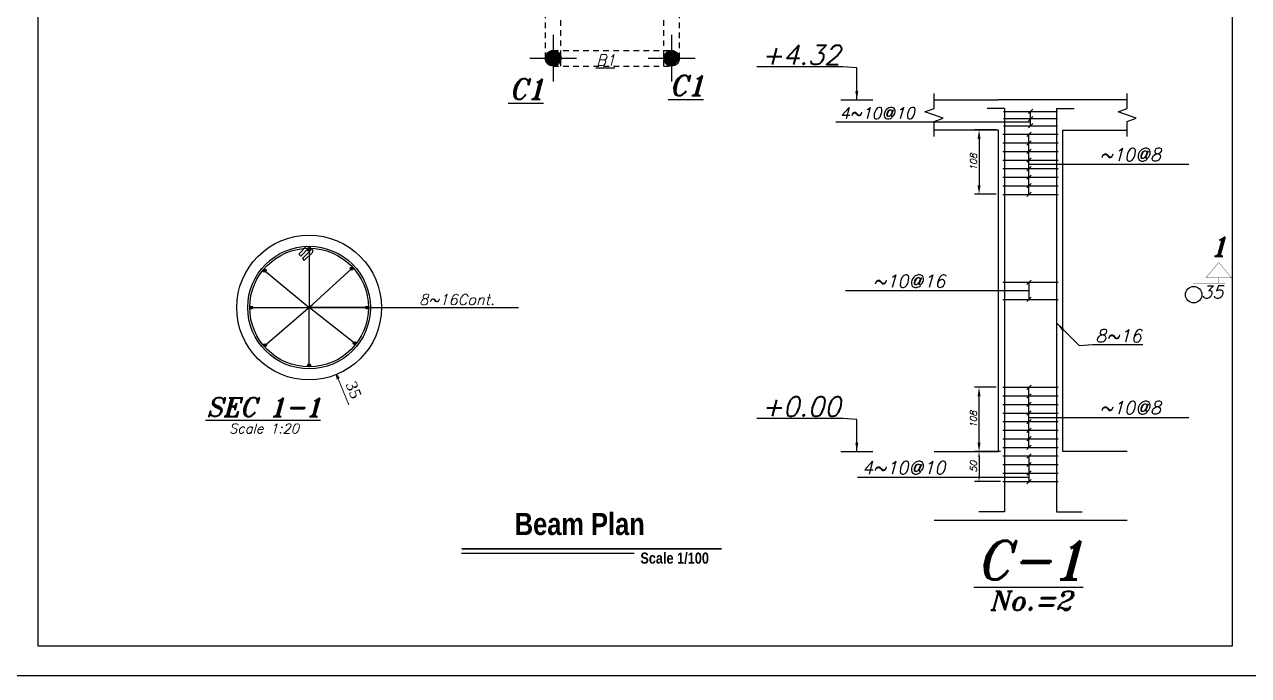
# Model space of a CAD drawing. Header units: inches. Extents: x -1482 to -895, y -39 to 122.
# Drawn here: x -1263.72 to -1236.33, y 46.15 to 60.73 of the extents above; entities that cross this region are included whole.
import ezdxf
from ezdxf.enums import TextEntityAlignment as Align

# ---------------------------------------------------------------- set-up
doc = ezdxf.new("R2010")
doc.units = ezdxf.units.IN
doc.header["$MEASUREMENT"] = 0
doc.header["$PDMODE"] = 3
doc.linetypes.add('DASHED2', pattern=[0.375, 0.25, -0.125])
doc.layers.get('Defpoints').update_dxf_attribs({"lineweight": 15})
for name, color, linetype in [('axe', 150, 'Continuous'), ('COL', 5, 'Continuous'), ('Col ST Dim', 7, 'Continuous'), ('Column BAR', 7, 'Continuous'), ('fur', 22, 'Continuous'), ('GRADIANT', 251, 'Continuous'), ('KADR', 5, 'Continuous'), ('nama', 252, 'Continuous'), ('SAZE_DRAWINGS', 7, 'Continuous'), ('TEXT', 4, 'Continuous')]:
    doc.layers.add(name, color=color, linetype=linetype)
doc.styles.add('COLI', font='TIMES.TTF', dxfattribs={"height": 0.25})
doc.styles.add('SAZE_STYLE', font='romansp.shx', dxfattribs={"oblique": 15})
doc.styles.add('SAZE_STYLE1', font='romant.shx', dxfattribs={"oblique": 15})
doc.styles.add('shomare naghshe', font='swisscbo.ttf', dxfattribs={"height": 30})
doc.dimstyles.new('111', dxfattribs={"dimscale": 0, "dimtxt": 0.2, "dimasz": 0.1, "dimexe": 0.2, "dimexo": 0.5, "dimgap": 0.1, "dimtad": 1, "dimlfac": 1, "dimzin": 0, "dimdsep": 46, "dimtxsty": 'COLI', "dimblk1": 'OPEN30', "dimblk2": 'OPEN30', "dimsah": 1, "dimcen": 0, "dimse1": 1, "dimse2": 1, "dimclrd": 252, "dimclre": 1, "dimclrt": 1, "dimadec": 0, "dimazin": 0, "dimtfac": 0.5, "dimtix": 1, "dimtofl": 0, "dimtmove": 2, "dimatfit": 3, "dimldrblk": 'OPEN30', "dimfxl": 1, "dimtolj": 1, "dimtzin": 0, "dimlwd": 5, "dimarcsym": 0})
doc.dimstyles.new('SAZE_DIM_STYLE', dxfattribs={"dimtxt": 0.2, "dimasz": 0.2, "dimexe": 0.1, "dimexo": 0.05, "dimgap": 0.05, "dimtad": 0, "dimzin": 0, "dimdsep": 46, "dimtxsty": 'SAZE_STYLE', "dimcen": 0.09, "dimclrd": 2, "dimclre": 2, "dimclrt": 3, "dimadec": 0, "dimazin": 0, "dimtfac": 1, "dimtdec": 4, "dimtix": 1, "dimtmove": 1, "dimatfit": 3, "dimfxl": 1, "dimtolj": 1, "dimtzin": 0, "dimarcsym": 0})
pattern_1 = [(45, (537.28806, 39.74291), (-0.01767766953, 0.01767766953), [])]
pattern_2 = [(45, (539.93806, 39.74291), (-0.01767766953, 0.01767766953), [])]

# ---------------------------------------------------------------- blocks, each defined once
blk = doc.blocks.new('*D474')
at = {"layer": 'Defpoints', "color": 0, "transparency": 16777216}
for p in [(-1241.827, 51.164), (-1242.36, 50.492), (-1241.827, 50.492)]:
    blk.add_point(p, dxfattribs=at)
at = {"layer": 'SAZE_DRAWINGS', "color": 2, "lineweight": -2, "transparency": 16777216}
for p, q in [((-1241.877, 51.164), (-1242.46, 51.164)), ((-1242.36, 51.044), (-1242.36, 50.612)), ((-1241.877, 50.492), (-1242.46, 50.492))]:
    blk.add_line(p, q, dxfattribs=at)
at = {"layer": 'SAZE_DRAWINGS', "color": 2, "transparency": 16777216}
for points in [[(-1242.38, 51.044), (-1242.34, 51.044), (-1242.36, 51.164)], [(-1242.38, 50.612), (-1242.34, 50.612), (-1242.36, 50.492)]]:
    blk.add_solid(points, dxfattribs=at)
at = {"layer": 'SAZE_DRAWINGS', "color": 3, "transparency": 16777216, "insert": (-1242.485, 50.828), "char_height": 0.15, "attachment_point": 5, "rotation": 90, "style": 'SAZE_STYLE'}
blk.add_mtext('\\A1;50', dxfattribs=at)
blk = doc.blocks.new('*D475')
at = {"layer": 'Col ST Dim', "color": 2, "lineweight": -2, "transparency": 16777216}
for p, q in [((-1241.978, 52.604), (-1242.46, 52.604)), ((-1242.36, 51.364), (-1242.36, 52.404)), ((-1241.978, 51.164), (-1242.46, 51.164))]:
    blk.add_line(p, q, dxfattribs=at)
at = {"layer": 'Col ST Dim', "color": 2, "transparency": 16777216}
for points in [[(-1242.393, 52.404), (-1242.326, 52.404), (-1242.36, 52.604)], [(-1242.393, 51.364), (-1242.326, 51.364), (-1242.36, 51.164)]]:
    blk.add_solid(points, dxfattribs=at)
at = {"layer": 'Defpoints', "color": 0, "transparency": 16777216}
for p in [(-1242.36, 52.604), (-1241.928, 52.604), (-1241.928, 51.164)]:
    blk.add_point(p, dxfattribs=at)
at = {"layer": 'Col ST Dim', "color": 3, "transparency": 16777216, "insert": (-1242.485, 51.884), "char_height": 0.15, "attachment_point": 5, "rotation": 90, "style": 'SAZE_STYLE'}
blk.add_mtext('\\A1;108', dxfattribs=at)
blk = doc.blocks.new('*D476')
at = {"layer": 'Col ST Dim', "color": 2, "lineweight": -2, "transparency": 16777216}
for p, q in [((-1241.978, 58.364), (-1242.46, 58.364)), ((-1242.36, 58.164), (-1242.36, 57.124)), ((-1241.978, 56.924), (-1242.46, 56.924))]:
    blk.add_line(p, q, dxfattribs=at)
at = {"layer": 'Col ST Dim', "color": 2, "transparency": 16777216}
for points in [[(-1242.393, 58.164), (-1242.326, 58.164), (-1242.36, 58.364)], [(-1242.393, 57.124), (-1242.326, 57.124), (-1242.36, 56.924)]]:
    blk.add_solid(points, dxfattribs=at)
at = {"layer": 'Defpoints', "color": 0, "transparency": 16777216}
for p in [(-1241.928, 58.364), (-1242.36, 56.924), (-1241.928, 56.924)]:
    blk.add_point(p, dxfattribs=at)
at = {"layer": 'Col ST Dim', "color": 3, "transparency": 16777216, "insert": (-1242.485, 57.644), "char_height": 0.15, "attachment_point": 5, "rotation": 90, "style": 'SAZE_STYLE'}
blk.add_mtext('\\A1;108', dxfattribs=at)
blk = doc.blocks.new('SAZE-CIR-COL')
at = {"layer": 'SAZE_DRAWINGS'}
h = blk.add_hatch(color=0, dxfattribs=at)
h.dxf.hatch_style = 1
h.paths.add_polyline_path([(0.5, 0, 1), (-0.5, 0, 1)])
at = {"layer": 'SAZE_DRAWINGS', "color": 0}
blk.add_circle((0, 0), 0.5, dxfattribs=at)
blk = doc.blocks.new('_Open30')
at = {"color": 0, "linetype": 'ByBlock', "lineweight": -2}
for p, q in [((-1, 0.27), (0, 0)), ((0, 0), (-1, -0.27)), ((0, 0), (-1, 0))]:
    blk.add_line(p, q, dxfattribs=at)
blk = doc.blocks.new('*D477')
at = {"color": 252, "lineweight": 5, "transparency": 16777216}
blk.add_line((-1256.465, 52.213), (-1256.703, 52.796), dxfattribs=at)
at = {"layer": 'Defpoints', "color": 0, "transparency": 16777216}
for p in [(-1257.965, 55.889), (-1256.741, 52.889)]:
    blk.add_point(p, dxfattribs=at)
at = {"color": 252, "lineweight": 5, "transparency": 16777216, "xscale": 0.1, "yscale": 0.1, "zscale": 0.1, "rotation": 112.189707690007}
blk.add_blockref('_Open30', (-1256.741, 52.889), dxfattribs=at)
at = {"color": 1, "transparency": 16777216, "insert": (-1256.355, 52.544), "char_height": 0.25, "attachment_point": 5, "rotation": 292.1897, "style": 'COLI'}
blk.add_mtext('\\A1;35', dxfattribs=at)

msp = doc.modelspace()

# ---------------------------------------------------------------- hatches: boundary and pattern name
at = {"layer": 'GRADIANT', "ltscale": 0.3}
h = msp.add_hatch(dxfattribs=at)
h.set_pattern_fill('ANSI31', color=256, scale=0.2)
h.set_pattern_definition(pattern_1)
edge = h.paths.add_edge_path()
edge.add_arc((-1251.8903, 59.9711), 0.175, 90, 180)
edge.add_line((-1252.0653, 59.9711), (-1251.8903, 59.9711))
edge.add_line((-1251.8903, 59.9711), (-1251.8903, 60.1461))
edge = h.paths.add_edge_path()
edge.add_arc((-1251.8903, 59.9711), 0.175, 360, 450)
edge.add_line((-1251.8903, 60.1461), (-1251.8903, 59.9711))
edge.add_line((-1251.8903, 59.9711), (-1251.7153, 59.9711))
edge = h.paths.add_edge_path()
edge.add_arc((-1251.8903, 59.9711), 0.175, 270, 360)
edge.add_line((-1251.7153, 59.9711), (-1251.8903, 59.9711))
edge.add_line((-1251.8903, 59.9711), (-1251.8903, 59.7961))
edge = h.paths.add_edge_path()
edge.add_arc((-1251.8903, 59.9711), 0.175, 180, 270)
edge.add_line((-1251.8903, 59.7961), (-1251.8903, 59.9711))
edge.add_line((-1251.8903, 59.9711), (-1252.0653, 59.9711))
h = msp.add_hatch(dxfattribs=at)
h.set_pattern_fill('ANSI31', color=256, scale=0.2)
h.set_pattern_definition(pattern_1)
edge = h.paths.add_edge_path()
edge.add_arc((-1251.8903, 59.9711), 0.175, 90, 180)
edge.add_line((-1252.0653, 59.9711), (-1251.8903, 59.9711))
edge.add_line((-1251.8903, 59.9711), (-1251.8903, 60.1461))
edge = h.paths.add_edge_path()
edge.add_arc((-1251.8903, 59.9711), 0.175, 360, 450)
edge.add_line((-1251.8903, 60.1461), (-1251.8903, 59.9711))
edge.add_line((-1251.8903, 59.9711), (-1251.7153, 59.9711))
edge = h.paths.add_edge_path()
edge.add_arc((-1251.8903, 59.9711), 0.175, 270, 360)
edge.add_line((-1251.7153, 59.9711), (-1251.8903, 59.9711))
edge.add_line((-1251.8903, 59.9711), (-1251.8903, 59.7961))
edge = h.paths.add_edge_path()
edge.add_arc((-1251.8903, 59.9711), 0.175, 180, 270)
edge.add_line((-1251.8903, 59.7961), (-1251.8903, 59.9711))
edge.add_line((-1251.8903, 59.9711), (-1252.0653, 59.9711))
h = msp.add_hatch(dxfattribs=at)
h.set_pattern_fill('ANSI31', color=256, scale=0.2)
h.set_pattern_definition([(45, (537.28806, 39.74291), (-0.01767766953, 0.01767766953), [])])
edge = h.paths.add_edge_path()
edge.add_arc((-1251.8903, 59.9711), 0.175, 90, 180)
edge.add_line((-1252.0653, 59.9711), (-1251.8903, 59.9711))
edge.add_line((-1251.8903, 59.9711), (-1251.8903, 60.1461))
edge = h.paths.add_edge_path()
edge.add_arc((-1251.8903, 59.9711), 0.175, 360, 450)
edge.add_line((-1251.8903, 60.1461), (-1251.8903, 59.9711))
edge.add_line((-1251.8903, 59.9711), (-1251.7153, 59.9711))
edge = h.paths.add_edge_path()
edge.add_arc((-1251.8903, 59.9711), 0.175, 270, 360)
edge.add_line((-1251.7153, 59.9711), (-1251.8903, 59.9711))
edge.add_line((-1251.8903, 59.9711), (-1251.8903, 59.7961))
edge = h.paths.add_edge_path()
edge.add_arc((-1251.8903, 59.9711), 0.175, 180, 270)
edge.add_line((-1251.8903, 59.7961), (-1251.8903, 59.9711))
edge.add_line((-1251.8903, 59.9711), (-1252.0653, 59.9711))
h = msp.add_hatch(dxfattribs=at)
h.set_pattern_fill('ANSI31', color=256, scale=0.2)
h.set_pattern_definition(pattern_2)
edge = h.paths.add_edge_path()
edge.add_arc((-1249.2403, 59.9711), 0.175, 90, 180)
edge.add_line((-1249.4153, 59.9711), (-1249.2403, 59.9711))
edge.add_line((-1249.2403, 59.9711), (-1249.2403, 60.1461))
edge = h.paths.add_edge_path()
edge.add_arc((-1249.2403, 59.9711), 0.175, 360, 450)
edge.add_line((-1249.2403, 60.1461), (-1249.2403, 59.9711))
edge.add_line((-1249.2403, 59.9711), (-1249.0653, 59.9711))
edge = h.paths.add_edge_path()
edge.add_arc((-1249.2403, 59.9711), 0.175, 270, 360)
edge.add_line((-1249.0653, 59.9711), (-1249.2403, 59.9711))
edge.add_line((-1249.2403, 59.9711), (-1249.2403, 59.7961))
edge = h.paths.add_edge_path()
edge.add_arc((-1249.2403, 59.9711), 0.175, 180, 270)
edge.add_line((-1249.2403, 59.7961), (-1249.2403, 59.9711))
edge.add_line((-1249.2403, 59.9711), (-1249.4153, 59.9711))
h = msp.add_hatch(dxfattribs=at)
h.set_pattern_fill('ANSI31', color=256, scale=0.2)
h.set_pattern_definition(pattern_2)
edge = h.paths.add_edge_path()
edge.add_arc((-1249.2403, 59.9711), 0.175, 90, 180)
edge.add_line((-1249.4153, 59.9711), (-1249.2403, 59.9711))
edge.add_line((-1249.2403, 59.9711), (-1249.2403, 60.1461))
edge = h.paths.add_edge_path()
edge.add_arc((-1249.2403, 59.9711), 0.175, 360, 450)
edge.add_line((-1249.2403, 60.1461), (-1249.2403, 59.9711))
edge.add_line((-1249.2403, 59.9711), (-1249.0653, 59.9711))
edge = h.paths.add_edge_path()
edge.add_arc((-1249.2403, 59.9711), 0.175, 270, 360)
edge.add_line((-1249.0653, 59.9711), (-1249.2403, 59.9711))
edge.add_line((-1249.2403, 59.9711), (-1249.2403, 59.7961))
edge = h.paths.add_edge_path()
edge.add_arc((-1249.2403, 59.9711), 0.175, 180, 270)
edge.add_line((-1249.2403, 59.7961), (-1249.2403, 59.9711))
edge.add_line((-1249.2403, 59.9711), (-1249.4153, 59.9711))
h = msp.add_hatch(dxfattribs=at)
h.set_pattern_fill('ANSI31', color=256, scale=0.2)
h.set_pattern_definition([(45, (539.93806, 39.74291), (-0.01767766953, 0.01767766953), [])])
edge = h.paths.add_edge_path()
edge.add_arc((-1249.2403, 59.9711), 0.175, 90, 180)
edge.add_line((-1249.4153, 59.9711), (-1249.2403, 59.9711))
edge.add_line((-1249.2403, 59.9711), (-1249.2403, 60.1461))
edge = h.paths.add_edge_path()
edge.add_arc((-1249.2403, 59.9711), 0.175, 360, 450)
edge.add_line((-1249.2403, 60.1461), (-1249.2403, 59.9711))
edge.add_line((-1249.2403, 59.9711), (-1249.0653, 59.9711))
edge = h.paths.add_edge_path()
edge.add_arc((-1249.2403, 59.9711), 0.175, 270, 360)
edge.add_line((-1249.0653, 59.9711), (-1249.2403, 59.9711))
edge.add_line((-1249.2403, 59.9711), (-1249.2403, 59.7961))
edge = h.paths.add_edge_path()
edge.add_arc((-1249.2403, 59.9711), 0.175, 180, 270)
edge.add_line((-1249.2403, 59.7961), (-1249.2403, 59.9711))
edge.add_line((-1249.2403, 59.9711), (-1249.4153, 59.9711))

# ---------------------------------------------------------------- linework, layer by layer
msp.add_line((-1257.3649, 55.7166), (-1257.3527, 55.7166))
msp.add_lwpolyline([(-1257.3527, 55.7166), (-1257.3527, 55.7166)])
msp.add_circle((-1257.3518, 54.3885), 0.000531)
at = {"layer": 'axe', "ltscale": 0.3}
for p, q in [((-1251.8903, 60.4961), (-1251.8903, 59.4461)), ((-1251.8903, 60.4961), (-1251.8903, 59.4461)), ((-1251.8903, 60.4961), (-1251.8903, 59.4461)), ((-1249.2403, 60.4961), (-1249.2403, 59.4461)), ((-1249.2403, 60.4961), (-1249.2403, 59.4461)), ((-1249.2403, 60.4961), (-1249.2403, 59.4461)), ((-1252.4153, 59.9711), (-1251.3653, 59.9711)), ((-1252.4153, 59.9711), (-1251.3653, 59.9711)), ((-1252.4153, 59.9711), (-1251.3653, 59.9711)), ((-1249.7653, 59.9711), (-1248.7153, 59.9711)), ((-1249.7653, 59.9711), (-1248.7153, 59.9711)), ((-1249.7653, 59.9711), (-1248.7153, 59.9711))]:
    msp.add_line(p, q, dxfattribs=at)
for centre in [(-1251.8903, 59.9711), (-1251.8903, 59.9711), (-1251.8903, 59.9711), (-1249.2403, 59.9711), (-1249.2403, 59.9711), (-1249.2403, 59.9711)]:
    msp.add_circle(centre, 0.175, dxfattribs=at)
at = {"layer": 'COL', "const_width": 0.0386}
msp.add_lwpolyline([(-1253.9405, 48.9889), (-1248.1201, 48.9889)], dxfattribs=at)
at = {"layer": 'Column BAR', "color": 6}
for p, q in [((-1241.7909, 58.8437), (-1242.1792, 58.8437)), ((-1240.6245, 58.8437), (-1240.231, 58.8437))]:
    msp.add_line(p, q, dxfattribs=at)
for points in [[(-1241.7909, 58.8437), (-1241.7909, 49.8197), (-1242.3669, 49.8197)], [(-1240.6245, 58.8437), (-1240.6245, 49.8197), (-1240.0485, 49.8197)]]:
    msp.add_lwpolyline(points, dxfattribs=at)
at = {"layer": 'fur', "color": 136, "linetype": 'DASHED2', "ltscale": 0.5}
for p, q in [((-1252.0653, 59.9711), (-1252.0653, 62.1461)), ((-1251.7153, 59.7961), (-1251.7153, 62.1461)), ((-1249.416, 59.7961), (-1249.416, 62.1461)), ((-1249.0653, 59.9711), (-1249.0653, 62.1461)), ((-1251.8927, 60.1461), (-1249.2427, 60.1461)), ((-1251.8903, 59.7961), (-1249.2403, 59.7961))]:
    msp.add_line(p, q, dxfattribs=at)
at = {"layer": 'KADR'}
msp.add_lwpolyline([(-1263.4249, 46.8196), (-1236.6857, 46.8196), (-1236.6857, 85.38), (-1263.4249, 85.38)], close=True, dxfattribs=at)
at = {"layer": 'nama', "linetype": 'ByBlock'}
msp.add_lwpolyline([(-1235.9727, 86.0478), (-1264.0181, 86.0478), (-1264.0181, 46.1518), (-1235.9727, 46.1518)], close=True, dxfattribs=at)
at = {"layer": 'SAZE_DRAWINGS', "color": 3}
for p, q in [((-1245.4557, 59.0357), (-1244.7357, 59.0357)), ((-1240.4877, 59.0357), (-1241.9277, 59.0357)), ((-1241.8125, 58.7797), (-1240.6029, 58.7797)), ((-1241.8125, 58.6197), (-1240.6029, 58.6197)), ((-1241.8125, 58.4597), (-1240.6029, 58.4597)), ((-1241.8269, 58.2677), (-1240.5885, 58.2677)), ((-1241.8269, 58.0757), (-1240.5885, 58.0757)), ((-1241.8269, 57.8837), (-1240.5885, 57.8837)), ((-1241.8269, 57.6917), (-1240.5885, 57.6917)), ((-1241.8269, 57.4997), (-1240.5885, 57.4997)), ((-1241.8269, 57.3077), (-1240.5885, 57.3077)), ((-1241.8269, 57.1157), (-1240.5885, 57.1157)), ((-1241.8269, 56.9237), (-1240.5885, 56.9237)), ((-1241.8269, 54.9557), (-1240.5885, 54.9557)), ((-1241.8269, 54.5717), (-1240.5885, 54.5717)), ((-1241.8269, 52.6037), (-1240.5885, 52.6037)), ((-1241.8269, 52.4117), (-1240.5885, 52.4117)), ((-1241.8269, 52.2197), (-1240.5885, 52.2197)), ((-1241.8269, 52.0277), (-1240.5885, 52.0277)), ((-1241.8269, 51.8357), (-1240.5885, 51.8357)), ((-1241.8269, 51.6437), (-1240.5885, 51.6437)), ((-1241.8269, 51.4517), (-1240.5885, 51.4517)), ((-1241.8269, 51.2597), (-1240.5885, 51.2597)), ((-1245.4557, 51.1637), (-1244.7357, 51.1637)), ((-1241.8269, 51.0677), (-1240.5885, 51.0677)), ((-1241.8269, 50.8757), (-1240.5885, 50.8757)), ((-1241.8269, 50.6837), (-1240.5885, 50.6837)), ((-1241.8269, 50.4917), (-1240.5885, 50.4917)), ((-1243.3677, 49.6277), (-1239.0477, 49.6277))]:
    msp.add_line(p, q, dxfattribs=at)
at = {"layer": 'SAZE_DRAWINGS', "color": 2}
for p, q in [((-1241.2557, 58.7317), (-1241.1597, 58.8277)), ((-1241.2557, 58.5717), (-1241.1597, 58.6677)), ((-1241.2077, 58.4597), (-1241.2077, 58.7797)), ((-1241.2077, 58.5397), (-1245.5648, 58.5397)), ((-1241.2557, 58.4117), (-1241.1597, 58.5077)), ((-1241.1957, 58.3157), (-1241.2917, 58.2197)), ((-1241.1957, 58.1237), (-1241.2917, 58.0277)), ((-1241.2437, 56.9237), (-1241.2437, 58.2677)), ((-1241.1957, 57.9317), (-1241.2917, 57.8357)), ((-1241.1957, 57.7397), (-1241.2917, 57.6437)), ((-1241.1957, 57.5477), (-1241.2917, 57.4517)), ((-1241.2437, 57.5957), (-1237.6626, 57.5957)), ((-1241.1957, 57.3557), (-1241.2917, 57.2597)), ((-1241.1957, 57.1637), (-1241.2917, 57.0677)), ((-1241.1957, 56.9717), (-1241.2917, 56.8757)), ((-1241.1957, 55.0037), (-1241.2917, 54.9077)), ((-1241.2437, 54.9557), (-1241.2437, 54.5717)), ((-1241.2437, 54.7637), (-1245.3512, 54.7637)), ((-1241.1957, 54.6197), (-1241.2917, 54.5237)), ((-1241.1957, 52.6517), (-1241.2917, 52.5557)), ((-1241.2437, 51.2597), (-1241.2437, 52.6037)), ((-1241.1957, 52.4597), (-1241.2917, 52.3637)), ((-1241.1957, 52.2677), (-1241.2917, 52.1717)), ((-1241.1957, 52.0757), (-1241.2917, 51.9797)), ((-1241.1957, 51.8837), (-1241.2917, 51.7877)), ((-1241.2437, 51.9317), (-1237.6626, 51.9317)), ((-1241.1957, 51.6917), (-1241.2917, 51.5957)), ((-1241.1957, 51.4997), (-1241.2917, 51.4037)), ((-1241.1957, 51.3077), (-1241.2917, 51.2117)), ((-1241.1957, 51.1157), (-1241.2917, 51.0197)), ((-1241.2437, 51.0677), (-1241.2437, 50.4917)), ((-1241.1957, 50.9237), (-1241.2917, 50.8277)), ((-1241.1957, 50.7317), (-1241.2917, 50.6357)), ((-1241.2437, 50.5877), (-1245.0769, 50.5877)), ((-1241.1957, 50.5397), (-1241.2917, 50.4437))]:
    msp.add_line(p, q, dxfattribs=at)
at = {"layer": 'SAZE_DRAWINGS', "color": 4}
for p, q in [((-1257.4087, 55.7604), (-1257.3302, 55.7338)), ((-1257.3302, 55.7338), (-1257.2702, 55.6745)), ((-1257.2702, 55.6745), (-1257.2837, 55.6178))]:
    msp.add_line(p, q, dxfattribs=at)
at = {"layer": 'SAZE_DRAWINGS', "color": 40, "true_color": 0xf8d731}
for p, q in [((-1257.3527, 55.6833), (-1257.3527, 54.3891)), ((-1258.3485, 55.2158), (-1257.3518, 54.3885)), ((-1256.3974, 55.2623), (-1257.3527, 54.3891)), ((-1258.6468, 54.3885), (-1257.3527, 54.3885)), ((-1258.3357, 53.5471), (-1257.2704, 54.4643)), ((-1256.3344, 53.5902), (-1257.3527, 54.3891)), ((-1256.0585, 54.3885), (-1257.3527, 54.3885)), ((-1257.3527, 53.095), (-1257.3527, 54.3885)), ((-1257.3518, 54.3885), (-1252.6639, 54.3885))]:
    msp.add_line(p, q, dxfattribs=at)
at = {"layer": 'SAZE_DRAWINGS', "color": 1}
for points in [[(-1243.3677, 58.2197), (-1243.3677, 58.5557), (-1243.1661, 58.6277), (-1243.5693, 58.7717), (-1243.3677, 58.8437), (-1243.3677, 59.1797)], [(-1239.0477, 58.2197), (-1239.0477, 58.5557), (-1238.8461, 58.6277), (-1239.2493, 58.7717), (-1239.0477, 58.8437), (-1239.0477, 59.1797)]]:
    msp.add_lwpolyline(points, dxfattribs=at)
at = {"layer": 'SAZE_DRAWINGS', "color": 3}
for points in [[(-1243.3677, 59.0357), (-1241.9277, 59.0357)], [(-1239.0477, 59.0357), (-1240.4877, 59.0357)], [(-1243.3677, 51.1637), (-1241.9277, 51.1637), (-1241.9277, 58.3637), (-1243.3677, 58.3637)], [(-1239.0477, 51.1637), (-1240.4877, 51.1637), (-1240.4877, 58.3637), (-1239.0477, 58.3637)]]:
    msp.add_lwpolyline(points, dxfattribs=at)
at = {"layer": 'SAZE_DRAWINGS', "color": 4}
for points in [[(-1257.3649, 55.7166), (-1257.5402, 55.5413), (-1257.5841, 55.5851), (-1257.4087, 55.7604)], [(-1257.3276, 55.6616), (-1257.5029, 55.4862), (-1257.4591, 55.4424), (-1257.2837, 55.6178)]]:
    msp.add_lwpolyline(points, dxfattribs=at)
at = {"layer": 'SAZE_DRAWINGS', "color": 3, "const_width": 0.0072}
msp.add_lwpolyline([(-1237.2837, 55.0517), (-1236.7077, 55.0517), (-1236.9957, 55.3973)], close=True, dxfattribs=at)
msp.add_lwpolyline([(-1236.9957, 55.0517), (-1236.9957, 54.9365), (-1236.8517, 54.9365), (-1237.5717, 54.9365)], dxfattribs=at)
at = {"layer": 'SAZE_DRAWINGS', "color": 3}
for centre, radius in [((-1257.3527, 54.3891), 1.6201), ((-1237.556, 54.6772), 0.1845)]:
    msp.add_circle(centre, radius, dxfattribs=at)
at = {"layer": 'SAZE_DRAWINGS', "color": 4}
for radius in [1.3725, 1.3275]:
    msp.add_circle((-1257.3527, 54.3891), radius, dxfattribs=at)
at = {"layer": 'TEXT'}
msp.add_line((-1253.9451, 48.8901), (-1250.0749, 48.8901), dxfattribs=at)

# ---------------------------------------------------------------- block references
at = {"layer": 'SAZE_DRAWINGS', "color": 6, "xscale": 0.0666356812525919, "yscale": 0.0666356812525919, "zscale": 0.0666356812525919}
for p in [(-1257.3527, 55.6833), (-1258.3485, 55.2158), (-1256.3974, 55.2623), (-1258.6468, 54.3885), (-1256.0585, 54.3885), (-1258.3357, 53.5471), (-1256.3344, 53.5902), (-1257.3527, 53.095)]:
    msp.add_blockref('SAZE-CIR-COL', p, dxfattribs=at)

# ---------------------------------------------------------------- texts
at = {"layer": 'SAZE_DRAWINGS', "color": 4, "style": 'SAZE_STYLE1', "oblique": 15}
for s, height, p in [('%%UB1', 0.245, (-1250.7097, 59.9283)), ('%%USEC 1-1', 0.42, (-1258.3606, 52.1615))]:
    msp.add_text(s, height=height, dxfattribs=at).set_placement(p, align=Align.MIDDLE)
for s, height, p in [('%%UC1', 0.45, (-1252.4797, 58.9224)), ('%%UC1', 0.45, (-1248.8958, 58.9994)), ('%%UC-1', 0.864, (-1241.2077, 48.0437))]:
    msp.add_text(s, height=height, dxfattribs=at).set_placement(p, align=Align.BOTTOM_CENTER)
at = {"layer": 'SAZE_DRAWINGS', "color": 2, "style": 'SAZE_STYLE', "oblique": 15}
for s, height, p in [('4~10@10', 0.2592, (-1243.7997, 58.6117)), ('~10@16', 0.288, (-1243.1157, 54.8357)), ('4~10@10', 0.288, (-1243.1157, 50.6597))]:
    msp.add_text(s, height=height, dxfattribs=at).set_placement(p, align=Align.RIGHT)
for p in [(-1239.6597, 57.6677), (-1239.6597, 52.0037)]:
    msp.add_text('~10@8', height=0.288, dxfattribs=at).set_placement(p)
at = {"layer": 'SAZE_DRAWINGS', "color": 3, "style": 'SAZE_STYLE1', "oblique": 15}
msp.add_text('1', height=0.432, dxfattribs=at).set_placement((-1236.9957, 55.5413), align=Align.CENTER)
msp.add_text('35', height=0.288, dxfattribs=at).set_placement((-1237.1397, 54.8789), align=Align.TOP_CENTER)
at = {"layer": 'SAZE_DRAWINGS', "color": 2, "style": 'SAZE_STYLE1', "oblique": 15}
msp.add_text('Scale 1:20', height=0.216, dxfattribs=at).set_placement((-1258.3606, 51.6815), align=Align.MIDDLE)
msp.add_text('No.=2', height=0.432, dxfattribs=at).set_placement((-1241.2077, 48.0437), align=Align.TOP_CENTER)
at = {"layer": 'SAZE_DRAWINGS', "color": 3, "style": 'SAZE_STYLE'}
for s, insert, char_height, attachment_point in [('+4.32', (-1245.4557, 59.8277), 0.432, 9), ('\\A1;8~16Cont.', (-1254.8918, 54.4485), 0.24, 7), ('\\A1;8~16', (-1239.7605, 53.6117), 0.288, 7), ('+0.00', (-1245.4557, 51.9557), 0.432, 9)]:
    msp.add_mtext(s, dxfattribs=dict(at, insert=insert, char_height=char_height, attachment_point=attachment_point))
at = {"layer": 'TEXT', "ltscale": 0.5, "style": 'shomare naghshe'}
for s, height, p in [('Beam Plan ', 0.49686, (-1252.7503, 49.2966)), ('Scale 1/100', 0.24843, (-1249.9393, 48.6566))]:
    msp.add_text(s, height=height, dxfattribs=at).set_placement(p)

# ---------------------------------------------------------------- dimensions: what is measured, and where the dimension line sits
dim = msp.add_diameter_dim_2p(p1=(-1257.9645, 55.8892), p2=(-1256.7408, 52.889), text='35', dimstyle='111', override={"dimscale": 1})
dim.commit()
dim.dimension.update_dxf_attribs({"geometry": '*D477', "text_midpoint": (-1256.3549, 52.5443)})
at = {"layer": 'Col ST Dim', "color": 3}
for base, p1, p2, picture, middle in [((-1242.3597, 56.9237), (-1241.9277, 58.3637), (-1241.9277, 56.9237), '*D476', (-1242.4847, 57.6437)), ((-1242.3597, 52.6037), (-1241.9277, 51.1637), (-1241.9277, 52.6037), '*D475', (-1242.4847, 51.8837))]:
    dim = msp.add_linear_dim(base=base, p1=p1, p2=p2, angle=90, dimstyle='SAZE_DIM_STYLE', override={"dimtxt": 0.15, "dimasz": 0.2, "dimgap": 0.05, "dimtad": 1, "dimtoh": 1, "dimdec": 1, "dimlfac": 75, "dimrnd": 1, "dimzin": 8, "dimclrd": 2, "dimclre": 2, "dimclrt": 3}, dxfattribs=at)
    dim.commit()
    dim.dimension.update_dxf_attribs({"geometry": picture, "text_midpoint": middle})
at = {"layer": 'SAZE_DRAWINGS', "color": 3}
dim = msp.add_linear_dim(base=(-1242.3597, 50.4917), p1=(-1241.8269, 51.1637), p2=(-1241.8269, 50.4917), angle=90, dimstyle='SAZE_DIM_STYLE', override={"dimtxt": 0.15, "dimasz": 0.12, "dimgap": 0.05, "dimtad": 1, "dimtoh": 1, "dimdec": 1, "dimlfac": 75, "dimrnd": 1, "dimzin": 8, "dimclrd": 2, "dimclre": 2, "dimclrt": 3}, dxfattribs=at)
dim.commit()
dim.dimension.update_dxf_attribs({"geometry": '*D474', "text_midpoint": (-1242.4847, 50.8277)})

# ---------------------------------------------------------------- leaders
at = {"layer": 'SAZE_DRAWINGS', "color": 3, "annotation_type": 0, "has_hookline": 1}
for points, hookline_direction, text_width in [([(-1245.0957, 59.0357), (-1245.0957, 59.7557), (-1245.4057, 59.7777)], 1, 1.875), ([(-1240.6245, 54.0437), (-1240.1205, 53.5397), (-1239.8105, 53.5617)], 0, 1.0663), ([(-1245.0957, 51.1637), (-1245.0957, 51.8837), (-1245.4057, 51.9057)], 1, 1.875)]:
    msp.add_leader(points, dimstyle='SAZE_DIM_STYLE', override={"dimtxt": 0.3, "dimasz": 0.2, "dimgap": 0.05, "dimtad": 1, "dimtoh": 1, "dimrnd": 0.05, "dimclrd": 2}, dxfattribs=dict(at, hookline_direction=hookline_direction, text_width=text_width))

doc.saveas('drawing.dxf')
